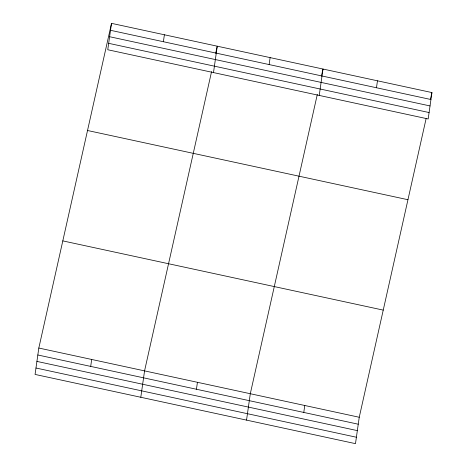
<?xml version="1.0" encoding="UTF-8"?>
<svg xmlns="http://www.w3.org/2000/svg" width="467" height="467" viewBox="0 0 467 467"><rect width="100%" height="100%" fill="white"/><g stroke="black" fill="none" stroke-linecap="round" stroke-linejoin="round"><path stroke-width="0.7" d="M111.514 23.35L107.754 49.741L428.181 118.962L431.94 92.571L111.514 23.35L38.819 348.038L35.06 374.429L355.486 443.65L359.246 417.259L426.102 118.653M90.697 366.408L91.69 359.456M163.397 41.721L164.384 34.774M140.8 397.271L144.56 370.88L211.574 71.568M213.501 72.589L217.254 46.192L215.678 53.244M196.438 389.25L197.43 382.298M269.138 64.563L270.124 57.616M246.541 420.113L250.3 393.722L317.315 94.416M319.241 95.431L322.995 69.034L321.419 76.086M303.784 412.437L304.77 405.49M376.478 87.755L377.464 80.803M430.364 99.623L431.94 92.571M110.527 30.302L430.953 99.524M109.611 36.718L430.037 105.939M108.671 43.326L429.097 112.547M87.522 130.497L407.948 199.718M62.806 240.89L383.232 310.111M38.819 348.038L359.246 417.259M37.827 354.984L358.253 424.205M36.916 361.4L357.343 430.621M35.971 368.014L356.397 437.235"/></g></svg>
